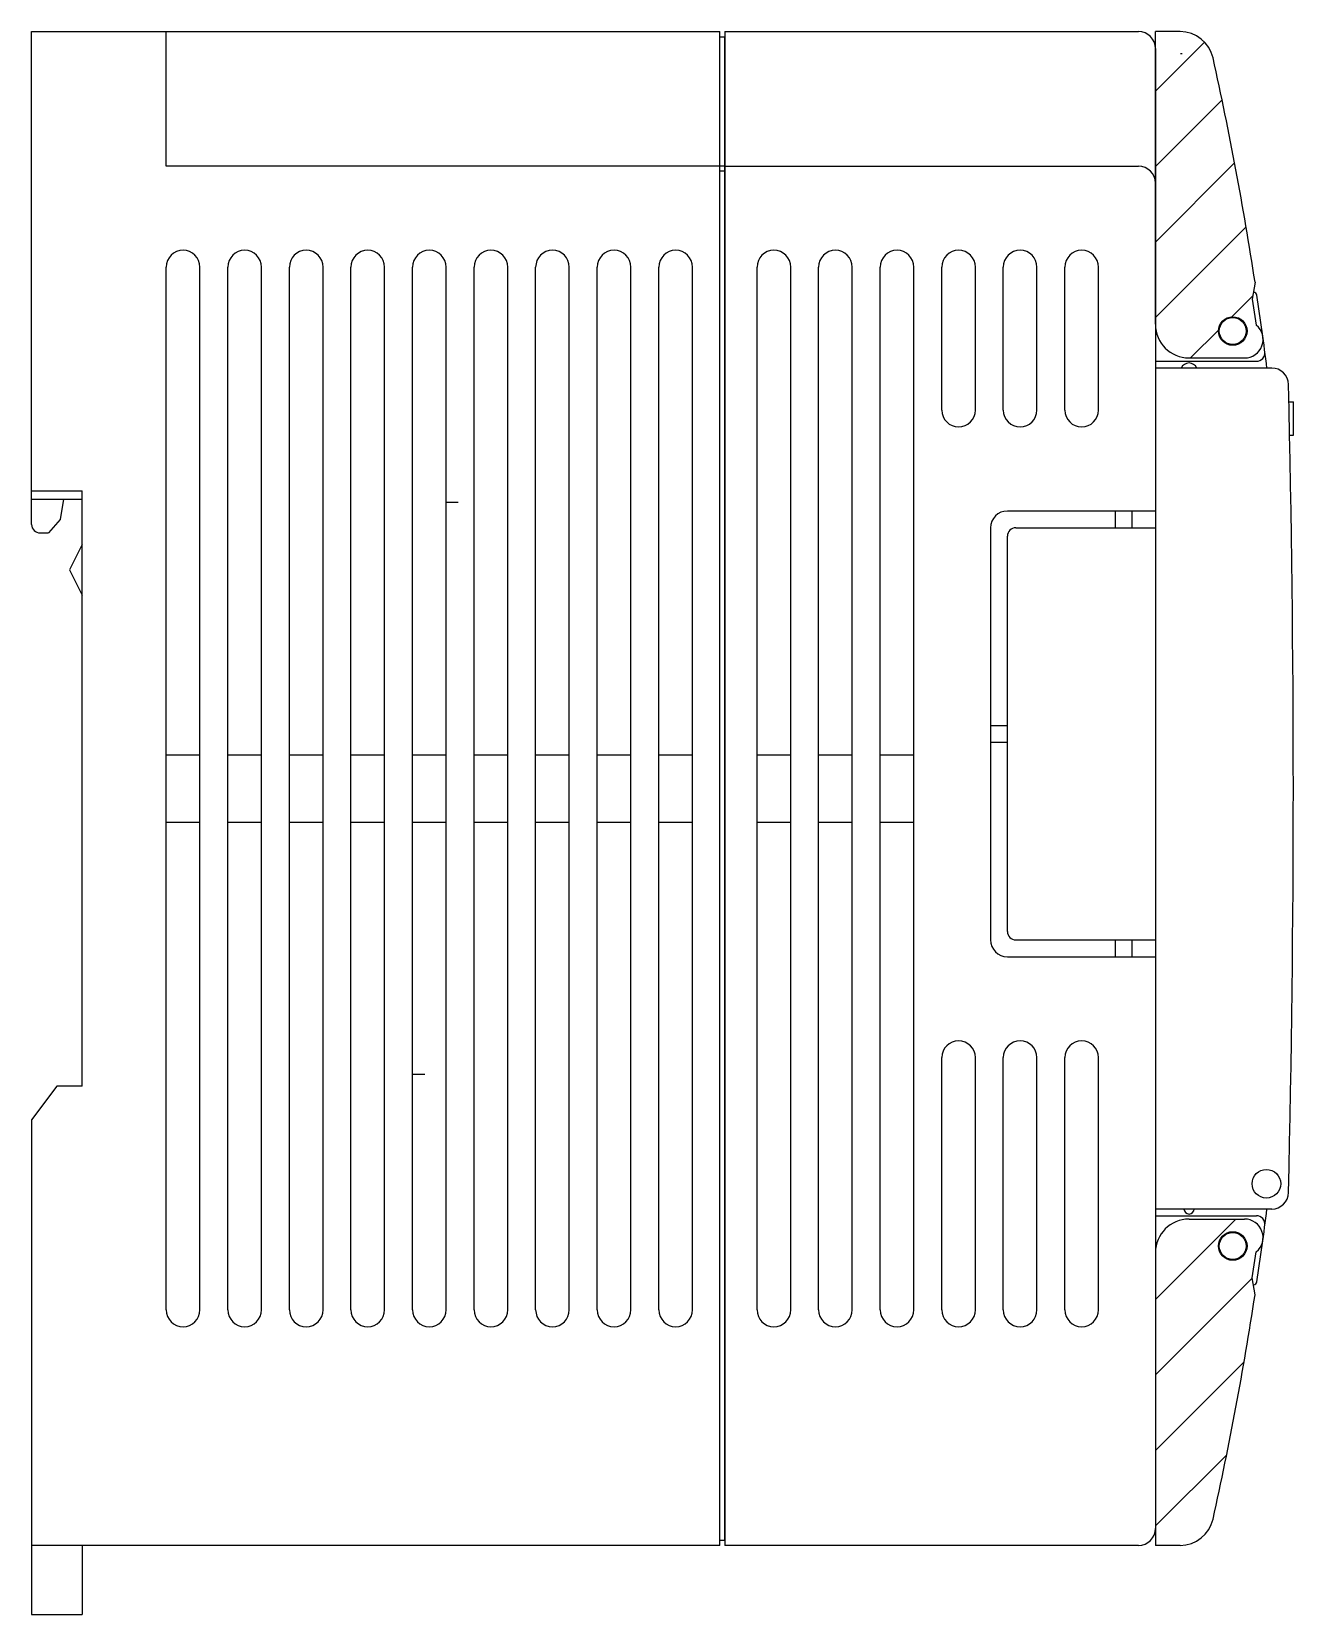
# Model space of a CAD drawing. Extents: x -157 to 170, y -125 to 114.
# Drawn here: x -157.1 to -82.1, y -1.2 to 92.9 of the extents above; entities that cross this region are included whole.
import ezdxf

# ---------------------------------------------------------------- set-up
doc = ezdxf.new("R2010")
doc.units = 0
doc.layers.get('0').update_dxf_attribs({"linetype": 'CONTINUOUS'})

msp = doc.modelspace()

# ---------------------------------------------------------------- linework, layer by layer
at = {"color": 7, "linetype": 'CONTINUOUS'}
for p, q in [((-157.065735, 92.878304), (-116.165741, 92.878304)), ((-157.065735, 63.578304), (-157.065735, 92.878304)), ((-149.065735, 84.878304), (-149.065735, 92.878304)), ((-116.165741, 2.878303), (-116.165741, 92.878304)), ((-116.165741, 92.5783), (-115.865738, 92.5783)), ((-115.865738, 92.878304), (-91.265739, 92.878304)), ((-115.865738, 92.878304), (-115.865738, 2.878303)), ((-115.865738, 3.178303), (-115.865738, 92.5783)), ((-90.26574, 89.344523), (-87.347743, 92.262526)), ((-90.265739, 75.47831), (-90.265739, 92.878304)), ((-88.791321, 92.878304), (-90.265739, 92.878304)), ((-90.265739, 91.878304), (-90.265739, 83.878304)), ((-88.765739, 91.5783), (-88.665741, 91.5783)), ((-90.26574, 84.854391), (-86.300969, 88.819169)), ((-115.865738, 84.878304), (-149.065735, 84.878304)), ((-115.865738, 84.878304), (-91.265739, 84.878304)), ((-90.26574, 80.364258), (-85.55514, 85.074867)), ((-115.865738, 84.5783), (-116.165741, 84.5783)), ((-90.265739, 83.878304), (-90.265739, 3.878303)), ((-90.26574, 75.874126), (-84.872509, 81.267367)), ((-149.065735, 16.878304), (-149.065735, 78.878304)), ((-147.065735, 16.878304), (-147.065735, 78.878304)), ((-145.405746, 16.878304), (-145.405746, 78.878304)), ((-143.405746, 16.878304), (-143.405746, 78.878304)), ((-141.745743, 16.878304), (-141.745743, 78.878304)), ((-139.745743, 16.878304), (-139.745743, 78.878304)), ((-138.085739, 16.878304), (-138.085739, 78.878304)), ((-136.085739, 16.878304), (-136.085739, 78.878304)), ((-134.425735, 16.878304), (-134.425735, 78.878304)), ((-132.425735, 16.878304), (-132.425735, 78.878304)), ((-130.765747, 16.878304), (-130.765747, 78.878304)), ((-128.765747, 16.878304), (-128.765747, 78.878304)), ((-127.105743, 16.878304), (-127.105743, 78.878304)), ((-125.105743, 16.878304), (-125.105743, 78.878304)), ((-123.44574, 16.878304), (-123.44574, 78.878304)), ((-121.44574, 16.878304), (-121.44574, 78.878304)), ((-119.785736, 16.878304), (-119.785736, 78.878304)), ((-117.785736, 16.878304), (-117.785736, 78.878304)), ((-113.94574, 16.878304), (-113.94574, 78.878304)), ((-111.94574, 16.878304), (-111.94574, 78.878304)), ((-110.285736, 16.878304), (-110.285736, 78.878304)), ((-108.285736, 16.878304), (-108.285736, 78.878304)), ((-106.62574, 16.878304), (-106.62574, 78.878304)), ((-104.62574, 16.878304), (-104.62574, 78.878304)), ((-102.965736, 70.378304), (-102.965736, 78.878304)), ((-100.965736, 70.378304), (-100.965736, 78.878304)), ((-99.30574, 70.378304), (-99.30574, 78.878304)), ((-97.30574, 70.378304), (-97.30574, 78.878304)), ((-95.645737, 70.378304), (-95.645737, 78.878304)), ((-93.645737, 70.378304), (-93.645737, 78.878304)), ((-85.723397, 75.926345), (-84.483396, 77.166348)), ((-84.343735, 77.978302), (-84.515739, 76.97831)), ((-84.425789, 77.378304), (-84.446938, 77.378304)), ((-84.515739, 76.97831), (-84.265739, 75.426643)), ((-88.17143, 73.478307), (-86.513782, 75.135958)), ((-88.265739, 73.47831), (-84.965965, 73.47831)), ((-90.265739, 73.278305), (-84.254112, 73.278305)), ((-90.265739, 73.278305), (-84.254112, 73.278305)), ((-83.354073, 72.878304), (-90.265739, 72.878304)), ((-83.354073, 72.878304), (-83.634392, 72.878304)), ((-82.330276, 70.878304), (-82.065742, 70.878304)), ((-82.065742, 68.878304), (-82.065742, 70.878304)), ((-82.286263, 68.878304), (-82.065742, 68.878304)), ((-157.065735, 65.5783), (-154.065735, 65.5783)), ((-157.065735, 65.0783), (-154.065735, 65.0783)), ((-155.165741, 65.0783), (-155.365738, 63.878304)), ((-154.065735, 30.178303), (-154.065735, 65.5783)), ((-131.703903, 64.878304), (-132.426498, 64.878304)), ((-131.703903, 64.878304), (-132.426498, 64.878304)), ((-90.265739, 64.378304), (-99.065742, 64.378304)), ((-92.665741, 64.378304), (-92.665741, 63.378304)), ((-91.665741, 64.378304), (-91.665741, 63.378304)), ((-156.565735, 63.078304), (-156.065735, 63.078304)), ((-155.365738, 63.878304), (-156.065735, 63.078304)), ((-100.065742, 63.378304), (-100.065742, 38.878304)), ((-98.565742, 63.378304), (-90.265739, 63.378304)), ((-154.065735, 62.378304), (-154.815735, 60.878304)), ((-99.065742, 39.378304), (-99.065742, 62.878304)), ((-154.815735, 60.878304), (-154.065735, 59.378304)), ((-100.065742, 51.628304), (-99.065742, 51.628304)), ((-149.065735, 49.878304), (-147.065735, 49.878304)), ((-145.405746, 49.878304), (-143.405746, 49.878304)), ((-141.745743, 49.878304), (-139.745743, 49.878304)), ((-138.085739, 49.878304), (-136.085739, 49.878304)), ((-134.425735, 49.878304), (-132.425735, 49.878304)), ((-130.765747, 49.878304), (-128.765747, 49.878304)), ((-127.105743, 49.878304), (-125.105743, 49.878304)), ((-123.44574, 49.878304), (-121.44574, 49.878304)), ((-119.785736, 49.878304), (-117.785736, 49.878304)), ((-113.94574, 49.878304), (-111.94574, 49.878304)), ((-110.285736, 49.878304), (-108.285736, 49.878304)), ((-106.62574, 49.878304), (-104.62574, 49.878304)), ((-100.065742, 50.628304), (-99.065742, 50.628304)), ((-149.065735, 45.878304), (-147.065735, 45.878304)), ((-145.405746, 45.878304), (-143.405746, 45.878304)), ((-141.745743, 45.878304), (-139.745743, 45.878304)), ((-138.085739, 45.878304), (-136.085739, 45.878304)), ((-134.425735, 45.878304), (-132.425735, 45.878304)), ((-130.765747, 45.878304), (-128.765747, 45.878304)), ((-127.105743, 45.878304), (-125.105743, 45.878304)), ((-123.44574, 45.878304), (-121.44574, 45.878304)), ((-119.785736, 45.878304), (-117.785736, 45.878304)), ((-113.94574, 45.878304), (-111.94574, 45.878304)), ((-110.285736, 45.878304), (-108.285736, 45.878304)), ((-106.62574, 45.878304), (-104.62574, 45.878304)), ((-98.565742, 38.878304), (-90.265739, 38.878304)), ((-92.665741, 38.878304), (-92.665741, 37.878304)), ((-91.665741, 38.878304), (-91.665741, 37.878304)), ((-99.065742, 37.878304), (-90.265739, 37.878304)), ((-102.965736, 16.878304), (-102.965736, 31.878304)), ((-100.965736, 16.878304), (-100.965736, 31.878304)), ((-99.30574, 16.878304), (-99.30574, 31.878304)), ((-97.30574, 16.878304), (-97.30574, 31.878304)), ((-95.645737, 16.878304), (-95.645737, 31.878304)), ((-93.645737, 16.878304), (-93.645737, 31.878304)), ((-155.565735, 30.178303), (-157.065735, 28.178303)), ((-154.065735, 30.178303), (-155.565735, 30.178303)), ((-154.065735, 30.178303), (-155.565735, 30.178303)), ((-133.691055, 30.878304), (-134.413651, 30.878304)), ((-133.691055, 30.878304), (-134.413651, 30.878304)), ((-157.065735, 28.178303), (-157.065735, -1.221697)), ((-83.354073, 22.878304), (-90.265739, 22.878304)), ((-83.354073, 22.878304), (-83.634392, 22.878304)), ((-90.26574, 17.502402), (-85.489853, 22.278299)), ((-90.265739, 22.478304), (-84.254112, 22.478304)), ((-90.265739, 22.478304), (-84.254112, 22.478304)), ((-88.265739, 22.278299), (-84.965965, 22.278299)), ((-90.265739, 20.878304), (-90.173615, 20.878304)), ((-90.265739, 20.278299), (-90.265739, 2.878303)), ((-84.515739, 18.778299), (-84.265739, 20.32996)), ((-90.26574, 13.01227), (-84.513389, 18.764632)), ((-84.343735, 17.778303), (-84.515739, 18.778299)), ((-84.425789, 18.378304), (-84.446938, 18.378304)), ((-90.26574, 8.522137), (-84.990987, 13.7969)), ((-90.26574, 4.032005), (-86.026826, 8.270927)), ((-116.165741, 2.878303), (-157.065735, 2.878303)), ((-154.065735, 2.878303), (-154.065735, -1.221697)), ((-115.865738, 3.178303), (-116.165741, 3.178303)), ((-91.265739, 2.878303), (-115.865738, 2.878303)), ((-88.791321, 2.878303), (-90.265739, 2.878303)), ((-157.065735, -1.221697), (-154.065735, -1.221697))]:
    msp.add_line(p, q, dxfattribs=at)
for centre, radius in [((-85.665741, 75.0783), 0.85), ((-85.665741, 75.0783), 0.8), ((-83.665741, 24.378304), 0.85), ((-85.665741, 20.678303), 0.85), ((-85.665741, 20.678303), 0.8)]:
    msp.add_circle(centre, radius, dxfattribs=at)
for centre, radius, start, end in [((-91.265739, 91.878304), 1, 0, 90), ((-88.791321, 90.878304), 2, 12.542937, 90), ((-282.065735, 47.878304), 200, 8.655903, 12.542968), ((-91.265739, 83.878304), 1, 0, 90), ((-148.065735, 78.878304), 1, 0, 180), ((-144.405746, 78.878304), 1, 0, 180), ((-140.745743, 78.878304), 1, 0, 180), ((-137.085739, 78.878304), 1, 0, 180), ((-133.425735, 78.878304), 1, 0, 180), ((-129.765747, 78.878304), 1, 0, 180), ((-126.105743, 78.878304), 1, 0, 180), ((-122.44574, 78.878304), 1, 0, 180), ((-118.785736, 78.878304), 1, 0, 180), ((-112.94574, 78.878304), 1, 0, 180), ((-109.285736, 78.878304), 1, 0, 180), ((-105.62574, 78.878304), 1, 0, 180), ((-101.965736, 78.878304), 1, 0, 180), ((-98.30574, 78.878304), 1, 0, 180), ((-94.645737, 78.878304), 1, 0, 180), ((-84.425789, 77.178307), 0.2, 8.432094, 90), ((-282.065735, 47.878304), 200, 7.180756, 8.432645), ((-88.265739, 75.47831), 2, 180, 270), ((-84.965965, 74.578308), 1.1, 270, 50.463337), ((-84.254112, 73.778305), 0.5, 270, 7.459338), ((-88.265739, 72.678307), 0.5, 23.577766, 156.422234), ((-83.354073, 71.878304), 1, 1.376653, 90), ((-83.354073, 71.878304), 1, 1.376653, 90), ((-83.354073, 71.878304), 1, 1.376653, 90), ((-1082.065796, 47.878304), 1000, 358.623392, 1.376608), ((-1082.065796, 47.878304), 1000, 358.623392, 1.376608), ((-1082.065796, 47.878304), 1000, 358.623392, 1.376608), ((-101.965736, 70.378304), 1, 180, 0), ((-98.30574, 70.378304), 1, 180, 0), ((-94.645737, 70.378304), 1, 180, 0), ((-99.065742, 63.378304), 1, 90, 180), ((-156.565735, 63.578304), 0.5, 180, 270), ((-98.565742, 62.878304), 0.5, 90, 180), ((-99.065742, 38.878304), 1, 180, 270), ((-98.565742, 39.378304), 0.5, 180, 270), ((-101.965736, 31.878304), 1, 0, 180), ((-98.30574, 31.878304), 1, 0, 180), ((-94.645737, 31.878304), 1, 0, 180), ((-83.354073, 23.878304), 1, 270, 358.623347), ((-83.354073, 23.878304), 1, 270, 358.623347), ((-83.354073, 23.878304), 1, 270, 358.623347), ((-88.265739, 22.878304), 0.3, 180, 0), ((-282.065735, 47.878304), 200, 351.567355, 352.819244), ((-88.265739, 20.278299), 2, 90, 180), ((-84.965965, 21.178299), 1.1, 309.536537, 90), ((-84.254112, 21.978304), 0.5, 352.540445, 90), ((-84.425789, 18.578302), 0.2, 270, 351.567366), ((-282.065735, 47.878304), 200, 347.457031, 351.344096), ((-148.065735, 16.878304), 1, 180, 0), ((-144.405746, 16.878304), 1, 180, 0), ((-140.745743, 16.878304), 1, 180, 0), ((-137.085739, 16.878304), 1, 180, 0), ((-133.425735, 16.878304), 1, 180, 0), ((-129.765747, 16.878304), 1, 180, 0), ((-126.105743, 16.878304), 1, 180, 0), ((-122.44574, 16.878304), 1, 180, 0), ((-118.785736, 16.878304), 1, 180, 0), ((-112.94574, 16.878304), 1, 180, 0), ((-109.285736, 16.878304), 1, 180, 0), ((-105.62574, 16.878304), 1, 180, 0), ((-101.965736, 16.878304), 1, 180, 0), ((-98.30574, 16.878304), 1, 180, 0), ((-94.645737, 16.878304), 1, 180, 0), ((-91.265739, 3.878303), 1, 270, 0), ((-88.791321, 4.878303), 2, 270, 347.45701)]:
    msp.add_arc(centre, radius, start, end, dxfattribs=at)

doc.saveas('drawing.dxf')
